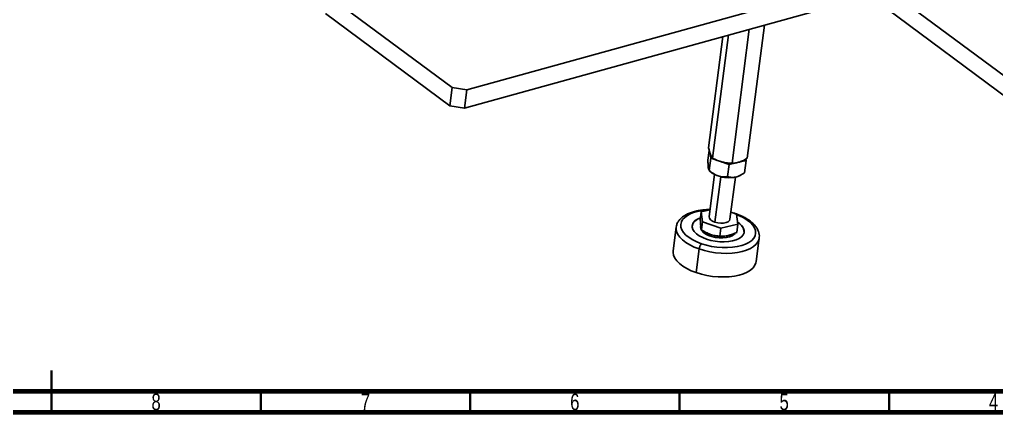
# Model space of a CAD drawing. Header units: millimetres. Extents: x 15 to 836, y 5 to 589.
# Drawn here: x 417.8 to 651.2, y 5 to 98.7 of the extents above; entities that cross this region are included whole.
import ezdxf

# ---------------------------------------------------------------- set-up
doc = ezdxf.new("R2010")
doc.units = ezdxf.units.MM
doc.styles.add('SLDTEXTSTYLE0', font='TXT', dxfattribs={"width": 0.75})

msp = doc.modelspace()

# ---------------------------------------------------------------- linework, layer by layer
at = {"color": 7, "linetype": 'Continuous', "lineweight": 25}
for p, q in [((524.64, 81.93), (619.4, 108.16)), ((622.89, 107.59), (680.8, 64.68)), ((491.8, 104.25), (521.16, 82.5)), ((524.08, 77.59), (618.84, 103.82)), ((622.33, 103.25), (680.24, 60.34)), ((490.9, 100.18), (520.6, 78.16)), ((588, 64.46), (592.13, 96.43)), ((591.66, 65.69), (595.75, 97.43)), ((582.41, 68.12), (585.84, 94.69)), ((583.38, 65.68), (587.17, 95.06)), ((520.6, 78.16), (521.16, 82.5)), ((521.16, 82.5), (524.64, 81.93)), ((524.64, 81.93), (524.08, 77.59)), ((524.08, 77.59), (520.6, 78.16)), ((582.26, 65.18), (582.56, 67.53)), ((582.55, 62.76), (582.93, 65.66)), ((582.93, 65.66), (582.79, 66.77)), ((587.29, 64.16), (582.93, 65.66)), ((591.31, 65.49), (591.36, 65.08)), ((582.43, 62.93), (582.33, 63.4)), ((585.65, 64.74), (585.56, 64.77)), ((586.92, 61.26), (587.29, 64.16)), ((591.36, 65.08), (587.29, 64.16)), ((587.92, 64.46), (588.1, 64.47)), ((590.98, 62.18), (591.36, 65.08)), ((582.51, 62.79), (582.89, 62.43)), ((582.55, 62.76), (582.52, 62.81)), ((583.85, 61.77), (582.56, 51.72)), ((587.52, 51.08), (588.81, 61.14)), ((589.91, 61.52), (590.15, 61.65)), ((580.67, 52.9), (580.43, 50.97)), ((582.77, 53.37), (580.67, 52.9)), ((580.67, 52.9), (580.97, 50.48)), ((589.11, 52.32), (587.74, 52.79)), ((589.4, 49.9), (589.11, 52.32)), ((574.67, 49.21), (573.94, 43.57)), ((579.14, 50.7), (579.14, 50.66)), ((580.49, 49.34), (580.48, 49.3)), ((580.97, 50.48), (580.72, 48.55)), ((580.97, 50.48), (585.33, 48.98)), ((585.33, 48.98), (589.4, 49.9)), ((589.4, 49.9), (589.15, 47.97)), ((585.33, 48.98), (585.08, 47.05)), ((588.47, 47.45), (588.72, 47.73)), ((588.48, 47.5), (588.47, 47.45)), ((588.48, 47.5), (588.69, 47.72)), ((593.78, 41.01), (594.51, 46.65)), ((579.42, 38.36), (580.15, 44))]:
    msp.add_line(p, q, dxfattribs=at)
at = {"color": 8, "linetype": 'Continuous', "lineweight": 25}
msp.add_line((583.93, 50.42), (585.32, 61.24), dxfattribs=at)
at = {"color": 7, "linetype": 'Continuous', "lineweight": 35}
for p, q in [((425.5, 5), (425.5, 15)), ((425.5, 10), (425.5, 5)), ((475.5, 10), (475.5, 5)), ((525.5, 10), (525.5, 5)), ((575.5, 10), (575.5, 5)), ((625.5, 10), (625.5, 5))]:
    msp.add_line(p, q, dxfattribs=at)
at = {"color": 7, "linetype": 'Continuous', "lineweight": 70}
for p, q in [((831, 10), (20, 10)), ((836, 5), (15, 5))]:
    msp.add_line(p, q, dxfattribs=at)
at = {"color": 8, "linetype": 'Continuous', "lineweight": 25, "flags": 128}
for points in [[(580.71, 45.26), (579.61, 45.69), (578.61, 46.18), (577.74, 46.72), (577.01, 47.31), (576.44, 47.92), (576.04, 48.56), (575.81, 49.2), (575.76, 49.83), (575.9, 50.44), (576.21, 51.01), (576.7, 51.54), (577.35, 52.02), (578.15, 52.43), (579.08, 52.76), (580.13, 53.02), (581.27, 53.19), (582.29, 53.26)], [(589.12, 52.18), (589.79, 51.9), (590.79, 51.41), (591.66, 50.87), (592.39, 50.28), (592.96, 49.67), (593.37, 49.03), (593.59, 48.4), (593.64, 47.76), (593.5, 47.16), (593.19, 46.58), (592.7, 46.05), (592.05, 45.57), (591.25, 45.16), (590.32, 44.83), (589.27, 44.57), (588.13, 44.4), (586.92, 44.32), (585.67, 44.34), (584.39, 44.44), (583.12, 44.63), (581.89, 44.9), (580.71, 45.26)], [(580.15, 44), (578.98, 44.45), (577.92, 44.97), (576.98, 45.54), (576.18, 46.16), (575.54, 46.81), (575.06, 47.48), (574.77, 48.16), (574.65, 48.83), (574.68, 49.23)], [(594.5, 46.62), (594.45, 46.37), (594.2, 45.74), (593.76, 45.15), (593.16, 44.61), (592.39, 44.14), (591.48, 43.74), (590.44, 43.41), (589.29, 43.17), (588.06, 43.01), (586.76, 42.95), (585.42, 42.98), (584.06, 43.11), (582.71, 43.32), (581.4, 43.62), (580.15, 44)]]:
    msp.add_lwpolyline(points, dxfattribs=at)
at = {"color": 7, "linetype": 'Continuous', "lineweight": 25, "flags": 128}
for points in [[(583.93, 50.42), (583.35, 50.67), (582.9, 50.98), (582.63, 51.33), (582.55, 51.68), (582.56, 51.72)], [(579.14, 50.7), (578.75, 50.25), (578.53, 49.75), (578.5, 49.22), (578.66, 48.68), (579, 48.14), (579.52, 47.62), (580.19, 47.14), (581, 46.71), (581.93, 46.34), (582.93, 46.05), (583.99, 45.84), (585.08, 45.71), (586.15, 45.69), (587.17, 45.76), (588.13, 45.92), (588.97, 46.16), (589.69, 46.49), (590.26, 46.89)], [(580.49, 49.34), (580.48, 49.3), (580.54, 48.86), (580.77, 48.42), (581.18, 48), (581.74, 47.61), (582.43, 47.27), (583.22, 47), (584.07, 46.81), (584.96, 46.7), (585.83, 46.69), (586.65, 46.76), (587.39, 46.93), (588.01, 47.18), (588.48, 47.5)], [(580.48, 49.3), (580.48, 49.26), (580.53, 48.82), (580.77, 48.38), (581.17, 47.95), (581.73, 47.56), (582.42, 47.23), (583.21, 46.96), (584.07, 46.76), (584.95, 46.66), (585.82, 46.64), (586.64, 46.72), (587.38, 46.89), (588, 47.14), (588.47, 47.45)], [(587.52, 51.08), (587.4, 50.78), (587.08, 50.5), (586.6, 50.3), (585.99, 50.18), (585.31, 50.16), (584.6, 50.24), (583.93, 50.42)], [(590.26, 46.89), (590.66, 47.34), (590.87, 47.84), (590.9, 48.37), (590.74, 48.91), (590.4, 49.45), (589.88, 49.97), (589.34, 50.37)], [(579.42, 38.36), (578.25, 38.81), (577.19, 39.33), (576.25, 39.9), (575.45, 40.52), (574.81, 41.17), (574.34, 41.84), (574.04, 42.52), (573.93, 43.19), (573.94, 43.57)], [(593.78, 41.01), (593.73, 40.73), (593.47, 40.1), (593.04, 39.51), (592.43, 38.98), (591.66, 38.5), (590.75, 38.1), (589.71, 37.77), (588.57, 37.53), (587.33, 37.38), (586.03, 37.32), (584.69, 37.35), (583.33, 37.47), (581.99, 37.68), (580.68, 37.98), (579.42, 38.36)]]:
    msp.add_lwpolyline(points, dxfattribs=at)
at = {"color": 7, "linetype": 'Continuous', "lineweight": 25}
for centre, radius, start, end in [((587.83, 73.06), 8.59, 255.3079, 270.5964), ((586.11, 66.1), 4.88, 228.791, 252.7384), ((587.3, 69.1), 8.1, 250.9621, 281.1983), ((588.07, 65), 3.93, 281.8366, 297.9004), ((581.89, 47.34), 4.34, 108.8588, 129.2529), ((581.88, 47.3), 4.34, 108.8588, 129.2529), ((580.23, 49.29), 1.75, 128.504, 171.3514), ((588.14, 47.83), 2.76, 2.4522, 63.937)]:
    msp.add_arc(centre, radius, start, end, dxfattribs=at)
for points, knots in [([(582.41, 68.12), (582.48, 67.83), (582.62, 67.24), (582.78, 66.8), (582.86, 66.57)], [0, 0, 0, 0, 0.50164, 1, 1, 1, 1]), ([(582.86, 66.57), (582.94, 66.38), (583.11, 66), (583.29, 65.79), (583.38, 65.68)], [0, 0, 0, 0, 0.5020752, 1, 1, 1, 1]), ([(585.65, 64.74), (585.26, 64.86), (584.48, 65.1), (583.75, 65.49), (583.38, 65.68)], [0, 0, 0, 0, 0.500253, 1, 1, 1, 1]), ([(591.66, 65.69), (591.35, 65.5), (590.73, 65.11), (590.1, 64.87), (589.79, 64.75)], [0, 0, 0, 0, 0.500367, 1, 1, 1, 1]), ([(582.33, 63.4), (582.31, 63.64), (582.27, 64.13), (582.26, 64.83), (582.26, 65.18)], [0, 0, 0, 0, 0.497795, 1, 1, 1, 1]), ([(588, 64.46), (587.61, 64.47), (586.83, 64.49), (586.04, 64.66), (585.65, 64.74)], [0, 0, 0, 0, 0.500368, 1, 1, 1, 1]), ([(589.79, 64.75), (589.48, 64.66), (588.87, 64.49), (588.29, 64.47), (588, 64.46)], [0, 0, 0, 0, 0.5002523, 1, 1, 1, 1]), ([(582.55, 62.76), (582.88, 62.48), (583.53, 61.93), (584.28, 61.6), (584.66, 61.44)], [0, 0, 0, 0, 0.5008347, 1, 1, 1, 1]), ([(584.66, 61.44), (585.04, 61.34), (585.81, 61.14), (586.55, 61.22), (586.92, 61.26)], [0, 0, 0, 0, 0.498919, 1, 1, 1, 1]), ([(588.88, 61.15), (588.53, 61.1), (587.83, 61.01), (587.22, 61.17), (586.92, 61.26)], [0, 0, 0, 0, 0.497795, 1, 1, 1, 1]), ([(590.98, 62.18), (590.64, 61.95), (589.95, 61.49), (589.24, 61.26), (588.88, 61.15)], [0, 0, 0, 0, 0.499056, 1, 1, 1, 1]), ([(582.77, 53.4), (582.59, 53.4), (581.99, 53.4), (581.01, 53.32), (579.87, 53.16), (578.81, 52.91), (577.82, 52.57), (576.93, 52.16), (576.16, 51.65), (575.55, 51.09), (575.09, 50.46), (574.79, 49.85), (574.72, 49.42), (574.69, 49.24)], [0, 0, 0, 0, 0.045678, 0.144695, 0.244117, 0.344112, 0.44484, 0.546386, 0.648544, 0.749915, 0.837882, 0.931966, 1, 1, 1, 1]), ([(588.91, 52.41), (588.71, 52.48), (588.47, 52.56), (588.21, 52.63), (588.16, 52.64)], [0, 0, 0, 0, 0.8050563, 1, 1, 1, 1]), ([(594.49, 46.62), (594.5, 46.67), (594.56, 46.96), (594.52, 47.49), (594.36, 48.19), (594.03, 48.87), (593.57, 49.53), (592.96, 50.18), (592.21, 50.78), (591.33, 51.35), (590.34, 51.85), (589.52, 52.2), (589.03, 52.37), (588.91, 52.41)], [0, 0, 0, 0, 0.02411, 0.120566, 0.216856, 0.315536, 0.418383, 0.525436, 0.635209, 0.745883, 0.856218, 0.96599, 1, 1, 1, 1]), ([(580.72, 48.55), (580.68, 48.66), (580.61, 48.88), (580.53, 49.41), (580.46, 50.11), (580.44, 50.68), (580.43, 50.97)], [0, 0, 0, 0, 0.249755, 0.499194, 0.74971, 1, 1, 1, 1]), ([(580.72, 48.55), (581.07, 48.34), (581.76, 47.92), (582.86, 47.46), (583.98, 47.16), (584.72, 47.09), (585.08, 47.05)], [0, 0, 0, 0, 0.2509, 0.500296, 0.75115, 1, 1, 1, 1]), ([(589.15, 47.97), (588.81, 47.81), (588.12, 47.49), (587.08, 47.17), (586.05, 47.02), (585.41, 47.04), (585.08, 47.05)], [0, 0, 0, 0, 0.249755, 0.499194, 0.74971, 1, 1, 1, 1]), ([(580.71, 45.26), (580.65, 45.19), (580.53, 45.07), (580.35, 44.74), (580.21, 44.36), (580.17, 44.12), (580.15, 44)], [0, 0, 0, 0, 0.25, 0.499993, 0.749995, 1, 1, 1, 1])]:
    msp.add_open_spline(points, degree=3, knots=knots, dxfattribs=at)

# ---------------------------------------------------------------- texts
at = {"color": 7, "linetype": 'Continuous', "lineweight": 0, "char_height": 3.97, "attachment_point": 2, "style": 'SLDTEXTSTYLE0'}
for s, insert in [('8', (450.46, 9.5)), ('7', (500.46, 9.5)), ('6', (550.46, 9.5)), ('5', (600.46, 9.5)), ('4', (650.46, 9.5))]:
    msp.add_mtext(s, dxfattribs=dict(at, insert=insert))

doc.saveas('drawing.dxf')
